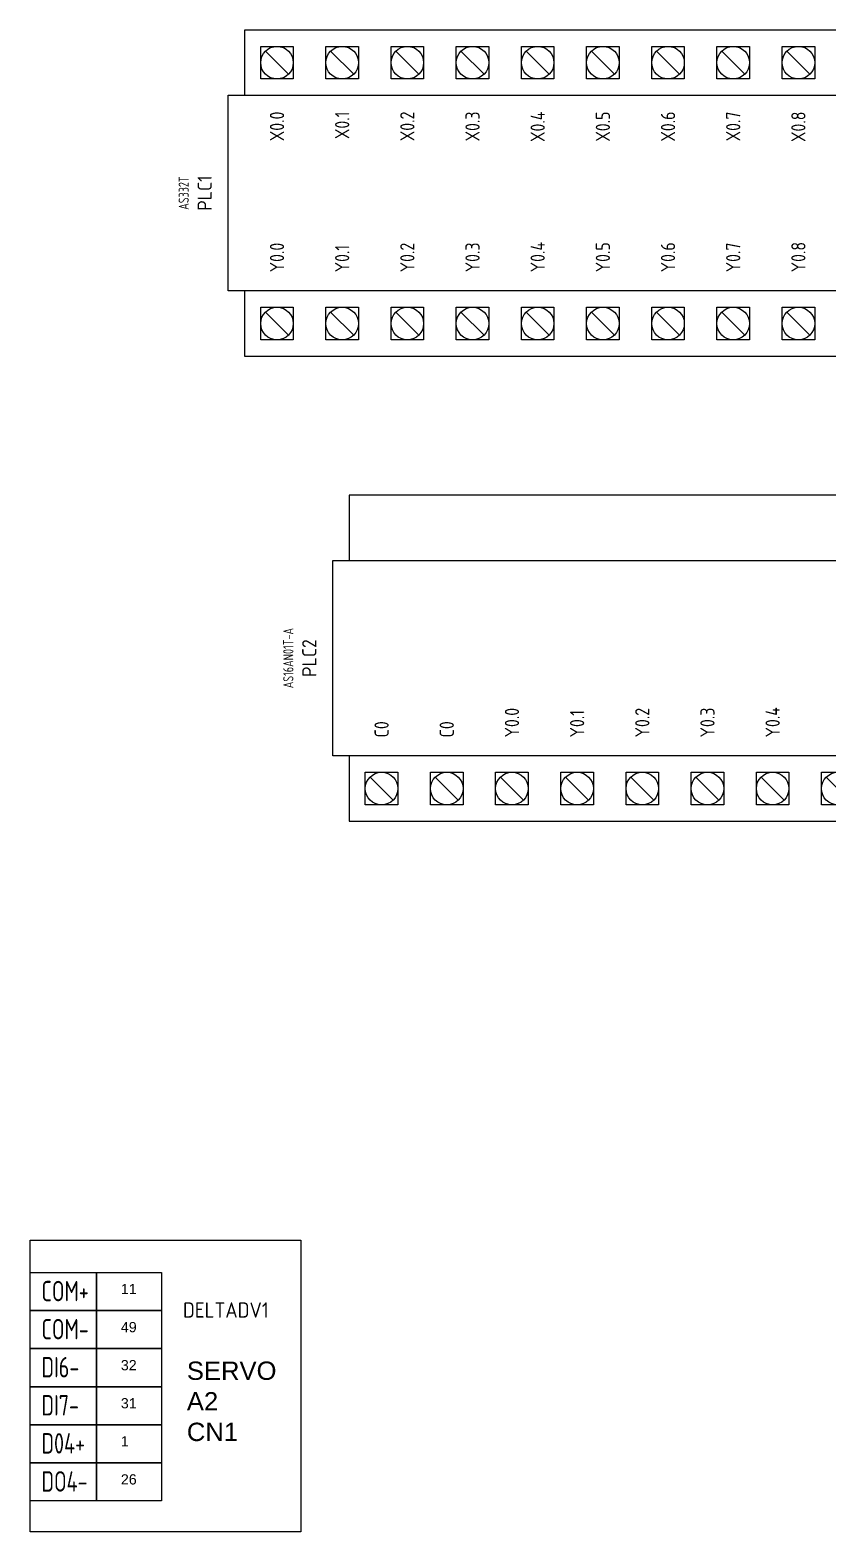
# Model space of a CAD drawing. Header units: millimetres. Extents: x 2020 to 2742, y 1315 to 1597.
# Drawn here: x 2368.3 to 2466.3, y 1315.3 to 1499.5 of the extents above; entities that cross this region are included whole.
import ezdxf
from ezdxf.enums import TextEntityAlignment as Align

# ---------------------------------------------------------------- set-up
doc = ezdxf.new("R2010")
doc.units = ezdxf.units.MM
for name, color, linetype in [('DESC', 150, 'Continuous'), ('SYMS', 7, 'Continuous'), ('TAGS', 150, 'Continuous'), ('TERMS', 123, 'Continuous')]:
    doc.layers.add(name, color=color, linetype=linetype)
doc.styles.get("Standard").update_dxf_attribs({"font": 'arial.ttf'})
doc.styles.add('WD_IEC', font='ISOCP2.shx', dxfattribs={"height": 4, "bigfont": 'gbcbig.shx'})

# ---------------------------------------------------------------- blocks, each defined once
blk = doc.blocks.new('PLCIO_AS332T')
for p, q in [((40.47, 36.99), (-289.88, 36.99)), ((-289.88, 36.99), (-289.88, 20.99)), ((-285.88, 32.99), (-277.88, 32.99)), ((-285.88, 24.99), (-285.88, 32.99)), ((-284.71, 31.82), (-279.05, 26.16)), ((-277.88, 32.99), (-277.88, 24.99)), ((-269.88, 32.99), (-261.88, 32.99)), ((-269.88, 24.99), (-269.88, 32.99)), ((-268.71, 31.82), (-263.05, 26.16)), ((-261.88, 32.99), (-261.88, 24.99)), ((-253.88, 32.99), (-245.88, 32.99)), ((-253.88, 24.99), (-253.88, 32.99)), ((-252.71, 31.82), (-247.05, 26.16)), ((-245.88, 32.99), (-245.88, 24.99)), ((-237.88, 32.99), (-229.88, 32.99)), ((-237.88, 32.99), (-229.88, 32.99)), ((-237.88, 24.99), (-237.88, 32.99)), ((-237.88, 24.99), (-237.88, 32.99)), ((-236.71, 31.82), (-231.05, 26.16)), ((-229.88, 32.99), (-229.88, 24.99)), ((-229.88, 32.99), (-229.88, 24.99)), ((-221.88, 32.99), (-213.88, 32.99)), ((-221.88, 24.99), (-221.88, 32.99)), ((-220.71, 31.82), (-215.05, 26.16)), ((-213.88, 32.99), (-213.88, 24.99)), ((-205.88, 32.99), (-197.88, 32.99)), ((-205.88, 24.99), (-205.88, 32.99)), ((-204.71, 31.82), (-199.05, 26.16)), ((-197.88, 32.99), (-197.88, 24.99)), ((-189.88, 32.99), (-181.88, 32.99)), ((-189.88, 24.99), (-189.88, 32.99)), ((-188.71, 31.82), (-183.05, 26.16)), ((-181.88, 32.99), (-181.88, 24.99)), ((-173.88, 32.99), (-165.88, 32.99)), ((-173.88, 24.99), (-173.88, 32.99)), ((-172.71, 31.82), (-167.05, 26.16)), ((-165.88, 32.99), (-165.88, 24.99)), ((-157.88, 32.99), (-149.88, 32.99)), ((-157.88, 24.99), (-157.88, 32.99)), ((-156.71, 31.82), (-151.05, 26.16)), ((-149.88, 32.99), (-149.88, 24.99)), ((-277.88, 24.99), (-285.88, 24.99)), ((-261.88, 24.99), (-269.88, 24.99)), ((-245.88, 24.99), (-253.88, 24.99)), ((-229.88, 24.99), (-237.88, 24.99)), ((-229.88, 24.99), (-237.88, 24.99)), ((-213.88, 24.99), (-221.88, 24.99)), ((-197.88, 24.99), (-205.88, 24.99)), ((-181.88, 24.99), (-189.88, 24.99)), ((-165.88, 24.99), (-173.88, 24.99)), ((-149.88, 24.99), (-157.88, 24.99)), ((-293.88, 20.99), (44.95, 20.99)), ((-293.88, -27.01), (-293.88, 20.99)), ((-289.88, -27.01), (-293.88, -27.01)), ((-49.88, -27.01), (-289.88, -27.01)), ((-289.88, -27.01), (-289.88, -43.01)), ((-285.88, -39.01), (-285.88, -31.01)), ((-285.88, -31.01), (-277.88, -31.01)), ((-284.71, -32.18), (-279.05, -37.84)), ((-277.88, -31.01), (-277.88, -39.01)), ((-269.88, -39.01), (-269.88, -31.01)), ((-269.88, -39.01), (-269.88, -31.01)), ((-269.88, -31.01), (-261.88, -31.01)), ((-269.88, -31.01), (-261.88, -31.01)), ((-268.71, -32.18), (-263.05, -37.84)), ((-261.88, -31.01), (-261.88, -39.01)), ((-261.88, -31.01), (-261.88, -39.01)), ((-253.88, -39.01), (-253.88, -31.01)), ((-253.88, -39.01), (-253.88, -31.01)), ((-253.88, -31.01), (-245.88, -31.01)), ((-253.88, -31.01), (-245.88, -31.01)), ((-252.71, -32.18), (-247.05, -37.84)), ((-245.88, -31.01), (-245.88, -39.01)), ((-245.88, -31.01), (-245.88, -39.01)), ((-237.88, -39.01), (-237.88, -31.01)), ((-237.88, -39.01), (-237.88, -31.01)), ((-237.88, -31.01), (-229.88, -31.01)), ((-237.88, -31.01), (-229.88, -31.01)), ((-236.71, -32.18), (-231.05, -37.84)), ((-229.88, -31.01), (-229.88, -39.01)), ((-229.88, -31.01), (-229.88, -39.01)), ((-221.88, -39.01), (-221.88, -31.01)), ((-221.88, -39.01), (-221.88, -31.01)), ((-221.88, -31.01), (-213.88, -31.01)), ((-221.88, -31.01), (-213.88, -31.01)), ((-220.71, -32.18), (-215.05, -37.84)), ((-213.88, -31.01), (-213.88, -39.01)), ((-213.88, -31.01), (-213.88, -39.01)), ((-205.88, -39.01), (-205.88, -31.01)), ((-205.88, -39.01), (-205.88, -31.01)), ((-205.88, -31.01), (-197.88, -31.01)), ((-205.88, -31.01), (-197.88, -31.01)), ((-204.71, -32.18), (-199.05, -37.84)), ((-197.88, -31.01), (-197.88, -39.01)), ((-197.88, -31.01), (-197.88, -39.01)), ((-189.88, -39.01), (-189.88, -31.01)), ((-189.88, -39.01), (-189.88, -31.01)), ((-189.88, -31.01), (-181.88, -31.01)), ((-189.88, -31.01), (-181.88, -31.01)), ((-188.71, -32.18), (-183.05, -37.84)), ((-181.88, -31.01), (-181.88, -39.01)), ((-181.88, -31.01), (-181.88, -39.01)), ((-173.88, -39.01), (-173.88, -31.01)), ((-173.88, -39.01), (-173.88, -31.01)), ((-173.88, -31.01), (-165.88, -31.01)), ((-173.88, -31.01), (-165.88, -31.01)), ((-172.71, -32.18), (-167.05, -37.84)), ((-165.88, -31.01), (-165.88, -39.01)), ((-165.88, -31.01), (-165.88, -39.01)), ((-157.88, -39.01), (-157.88, -31.01)), ((-157.88, -39.01), (-157.88, -31.01)), ((-157.88, -31.01), (-149.88, -31.01)), ((-157.88, -31.01), (-149.88, -31.01)), ((-156.71, -32.18), (-151.05, -37.84)), ((-149.88, -31.01), (-149.88, -39.01)), ((-149.88, -31.01), (-149.88, -39.01)), ((-277.88, -39.01), (-285.88, -39.01)), ((-261.88, -39.01), (-269.88, -39.01)), ((-261.88, -39.01), (-269.88, -39.01)), ((-245.88, -39.01), (-253.88, -39.01)), ((-245.88, -39.01), (-253.88, -39.01)), ((-229.88, -39.01), (-237.88, -39.01)), ((-229.88, -39.01), (-237.88, -39.01)), ((-213.88, -39.01), (-221.88, -39.01)), ((-213.88, -39.01), (-221.88, -39.01)), ((-197.88, -39.01), (-205.88, -39.01)), ((-197.88, -39.01), (-205.88, -39.01)), ((-181.88, -39.01), (-189.88, -39.01)), ((-181.88, -39.01), (-189.88, -39.01)), ((-165.88, -39.01), (-173.88, -39.01)), ((-165.88, -39.01), (-173.88, -39.01)), ((-149.88, -39.01), (-157.88, -39.01)), ((-149.88, -39.01), (-157.88, -39.01)), ((-289.88, -43.01), (40.47, -43.01))]:
    blk.add_line(p, q)
for centre in [(-281.88, 28.99), (-265.88, 28.99), (-249.88, 28.99), (-233.88, 28.99), (-217.88, 28.99), (-201.88, 28.99), (-185.88, 28.99), (-169.88, 28.99), (-153.88, 28.99), (-281.88, -35.01), (-265.88, -35.01), (-249.88, -35.01), (-233.88, -35.01), (-217.88, -35.01), (-201.88, -35.01), (-185.88, -35.01), (-169.88, -35.01), (-153.88, -35.01)]:
    blk.add_circle(centre, 4)
at = {"style": 'WD_IEC'}
for tag, p, width in [('DESCA41', (-283.38, 60.92), 0.9), ('DESCA42', (-267.38, 60.92), 0.9), ('DESCB42', (-260.38, 60.92), 0.9), ('DESCA43', (-251.38, 60.92), 0.9), ('DESCB43', (-244.38, 60.92), 0.9), ('DESCA44', (-235.38, 60.92), 0.9), ('DESCB44', (-228.38, 60.92), 0.9), ('DESCA45', (-219.38, 60.92), 0.9), ('DESCB45', (-212.38, 60.92), 0.9), ('DESCA46', (-203.38, 60.92), 0.9), ('DESCB46', (-196.38, 60.92), 0.9), ('DESCA47', (-187.38, 60.92), 0.9), ('DESCB47', (-180.38, 60.92), 0.9), ('DESCA48', (-171.38, 60.92), 0.9), ('DESCB48', (-164.38, 60.92), 0.9), ('DESCA49', (-155.38, 60.92), 0.9), ('DESCB49', (-148.38, 60.92), 0.9), ('DESCA50', (-139.38, 60.92), 0.9), ('DESCB50', (-132.38, 60.92), 0.9), ('DESCA52', (-107.38, 60.92), 0.9), ('DESCB52', (-100.38, 60.92), 0.9), ('DESCA53', (-91.38, 60.92), 0.9), ('DESCB53', (-84.38, 60.92), 0.9), ('DESCA54', (-75.38, 60.92), 0.9), ('DESCB54', (-68.38, 60.92), 0.9), ('DESCA55', (-59.38, 60.92), 0.9), ('DESCB55', (-52.38, 60.92), 0.9), ('DESCA56', (-43.38, 60.92), 0.9), ('DESCB56', (-36.38, 60.92), 0.9), ('DESCB41', (-276.38, 60.92), 0.9), ('DESCA51', (-123.38, 60.92), 0.9), ('DESCB51', (-116.38, 60.92), 0.9), ('WDTAGALT', (-331.88, -15.01), 0.8)]:
    blk.add_attdef(tag, p, '', height=4, rotation=90, dxfattribs=dict(at, width=width))
at = {"style": 'WD_IEC', "width": 0.9}
for tag, p in [('TERM41', (-279.88, 34.22)), ('TERM42', (-263.88, 34.22)), ('TERM43', (-247.88, 34.22)), ('TERM44', (-231.88, 34.22)), ('TERM45', (-215.88, 34.22)), ('TERM46', (-199.88, 34.22)), ('TERM47', (-183.88, 34.22)), ('TERM48', (-167.88, 34.22)), ('TERM49', (-151.88, 34.22)), ('TERM50', (-135.88, 34.22)), ('TERM51', (-119.88, 34.22)), ('TERM52', (-103.88, 34.22)), ('TERM53', (-87.88, 34.22)), ('TERM54', (-71.88, 34.22)), ('TERM55', (-55.88, 34.22)), ('TERM56', (-39.88, 34.22)), ('TERM57', (-23.88, 34.22)), ('TERM58', (-7.88, 34.22)), ('TERM59', (8.12, 34.22)), ('TERM60', (24.12, 34.22))]:
    blk.add_attdef(tag, text='', height=2.5, rotation=90, dxfattribs=at).set_placement(p, align=Align.TOP_LEFT)
at = {"style": 'WD_IEC', "flags": 1}
for tag, p in [('X2TERM41', (-281.88, 32.99)), ('X2TERM42', (-265.88, 32.99)), ('X2TERM43', (-249.88, 32.99)), ('X2TERM44', (-233.88, 32.99)), ('X2TERM45', (-217.88, 32.99)), ('X2TERM46', (-201.88, 32.99)), ('X2TERM47', (-185.88, 32.99)), ('X2TERM48', (-169.88, 32.99)), ('X2TERM49', (-153.88, 32.99)), ('X2TERM50', (-137.88, 32.99)), ('X2TERM51', (-121.88, 32.99)), ('X2TERM52', (-105.88, 32.99)), ('X2TERM53', (-89.88, 32.99)), ('X2TERM54', (-73.88, 32.99)), ('X2TERM55', (-57.88, 32.99)), ('X2TERM56', (-41.88, 32.99)), ('X2TERM57', (-25.88, 32.99)), ('X2TERM58', (-9.88, 32.99)), ('X2TERM59', (6.12, 32.99)), ('X2TERM60', (22.12, 32.99)), ('X8TERM01', (-281.88, -39.01)), ('X8TERM02', (-265.88, -39.01)), ('X8TERM03', (-249.88, -39.01)), ('X8TERM04', (-233.88, -39.01)), ('X8TERM05', (-217.88, -39.01)), ('X8TERM06', (-201.88, -39.01)), ('X8TERM07', (-185.88, -39.01)), ('X8TERM08', (-169.88, -39.01)), ('X8TERM09', (-153.88, -39.01)), ('X8TERM10', (-137.88, -39.01)), ('X8TERM11', (-121.88, -39.01)), ('X8TERM12', (-105.88, -39.01)), ('X8TERM13', (-89.88, -39.01)), ('X8TERM14', (-73.88, -39.01)), ('X8TERM15', (-57.88, -39.01)), ('X8TERM16', (-41.88, -39.01)), ('X8TERM17', (-25.88, -39.01)), ('X8TERM18', (-9.88, -39.01)), ('X8TERM19', (6.12, -39.01)), ('X8TERM20', (22.12, -39.01))]:
    blk.add_attdef(tag, p, '', height=0.35, rotation=90, dxfattribs=at)
at = {"style": 'WD_IEC', "width": 0.9}
for tag, p in [('TAGA41', (-281.88, 16.99)), ('TAGA42', (-265.88, 16.99)), ('TAGA43', (-249.88, 16.99)), ('TAGA44', (-233.88, 16.99)), ('TAGA45', (-217.88, 16.99)), ('TAGA46', (-201.88, 16.99)), ('TAGA47', (-185.88, 16.99)), ('TAGA48', (-169.88, 16.99)), ('TAGA49', (-153.88, 16.99)), ('TAGA50', (-137.88, 16.99)), ('TAGA51', (-121.88, 16.99)), ('TAGA52', (-105.88, 16.99)), ('TAGA53', (-89.88, 16.99)), ('TAGA54', (-73.88, 16.99)), ('TAGA55', (-57.88, 16.99)), ('TAGA56', (-41.88, 16.99)), ('TERMDESC57', (-25.88, 16.99)), ('TERMDESC58', (-9.88, 16.99)), ('TERMDESC59', (6.12, 16.99)), ('TERMDESC60', (22.12, 16.99))]:
    blk.add_attdef(tag, text='', height=3.5, rotation=90, dxfattribs=at).set_placement(p, align=Align.MIDDLE_RIGHT)
at = {"linetype": 'Continuous', "style": 'WD_IEC', "flags": 9}
for tag, p in [('ASSYCODE', (-320.88, 4.35)), ('FAMILY', (-320.09, 4.38))]:
    blk.add_attdef(tag, text='', height=0.32, rotation=90, dxfattribs=at).set_placement(p, align=Align.CENTER)
at = {"style": 'WD_IEC'}
for tag, p in [('LINE1', (-312.59, -3.01)), ('LINE2', (-307.59, -3.01)), ('TAG1', (-297.88, -3.01))]:
    blk.add_attdef(tag, text='', height=3.5, rotation=90, dxfattribs=at).set_placement(p, align=Align.CENTER)
for tag, width, p in [('INST', 0.8, (-328.04, -3.01)), ('LOC', 0.8, (-324.6, -3.01)), ('MFG', 0.8, (-320.59, -3.01)), ('CAT', 0.9, (-317.09, -3.01)), ('DESC', 0.8, (-303.54, -3.01))]:
    blk.add_attdef(tag, text='', height=2.5, rotation=90, dxfattribs=dict(at, width=width)).set_placement(p, align=Align.CENTER)
at = {"style": 'WD_IEC', "width": 0.9}
for tag, p in [('TERMDESC17', (-25.88, -22.45)), ('TERMDESC18', (-9.88, -22.45)), ('TERMDESC19', (6.12, -22.45)), ('TERMDESC20', (22.12, -22.45)), ('TAGA01', (-281.88, -22.45)), ('TAGA02', (-265.88, -22.45)), ('TAGA03', (-249.88, -22.45)), ('TAGA04', (-233.88, -22.45)), ('TAGA05', (-217.88, -22.45)), ('TAGA06', (-201.88, -22.45)), ('TAGA07', (-185.88, -22.45)), ('TAGA08', (-169.88, -22.45)), ('TAGA09', (-153.88, -22.45)), ('TAGA10', (-137.88, -22.45)), ('TAGA11', (-121.88, -22.45)), ('TAGA12', (-105.88, -22.45)), ('TAGA13', (-89.88, -22.45)), ('TAGA14', (-73.88, -22.45)), ('TAGA15', (-57.88, -22.45)), ('TAGA16', (-41.88, -22.45))]:
    blk.add_attdef(tag, text='', height=3.5, rotation=90, dxfattribs=at).set_placement(p, align=Align.MIDDLE_LEFT)
for tag, p in [('TERM01', (-279.88, -39.92)), ('TERM02', (-263.88, -40.05)), ('TERM03', (-247.88, -40.05)), ('TERM04', (-231.88, -40.05)), ('TERM05', (-215.88, -40.05)), ('TERM06', (-199.88, -40.05)), ('TERM07', (-183.88, -40.05)), ('TERM08', (-167.88, -40.05)), ('TERM09', (-151.88, -40.05)), ('TERM10', (-135.88, -40.05)), ('TERM11', (-119.88, -40.05)), ('TERM12', (-103.88, -40.05)), ('TERM13', (-87.88, -40.05)), ('TERM14', (-71.88, -40.05)), ('TERM15', (-55.88, -40.05)), ('TERM16', (-39.88, -40.05)), ('TERM17', (-23.88, -40.05)), ('TERM18', (-7.88, -40.05)), ('TERM19', (8.12, -40.05)), ('TERM20', (24.12, -40.05))]:
    blk.add_attdef(tag, text='', height=2.5, rotation=90, dxfattribs=at).set_placement(p, align=Align.TOP_RIGHT)
for tag, p in [('DESCA01', (-283.38, -67.08)), ('DESCB01', (-276.38, -67.08)), ('DESCA02', (-267.38, -67.08)), ('DESCB02', (-260.38, -67.08)), ('DESCA03', (-251.38, -67.08)), ('DESCB03', (-244.38, -67.08)), ('DESCA04', (-235.38, -67.08)), ('DESCB04', (-228.38, -67.08)), ('DESCA05', (-219.38, -67.08)), ('DESCB05', (-212.38, -67.08)), ('DESCA06', (-203.38, -67.08)), ('DESCB06', (-196.38, -67.08)), ('DESCA07', (-187.38, -67.08)), ('DESCB07', (-180.38, -67.08)), ('DESCA08', (-171.38, -67.08)), ('DESCB08', (-164.38, -67.08)), ('DESCA09', (-155.38, -67.08)), ('DESCB09', (-148.38, -67.08)), ('DESCA10', (-139.38, -67.08)), ('DESCB10', (-132.38, -67.08)), ('DESCA11', (-123.38, -67.08)), ('DESCB11', (-116.38, -67.08)), ('DESCA12', (-107.38, -67.08)), ('DESCB12', (-100.38, -67.08)), ('DESCA13', (-91.38, -67.08)), ('DESCB13', (-84.38, -67.08)), ('DESCA14', (-75.38, -67.08)), ('DESCB14', (-68.38, -67.08)), ('DESCA15', (-59.38, -67.08)), ('DESCB15', (-52.38, -67.08)), ('DESCA16', (-43.38, -67.08)), ('DESCB16', (-36.38, -67.08))]:
    blk.add_attdef(tag, text='', height=4, rotation=90, dxfattribs=at).set_placement(p, align=Align.RIGHT)
blk = doc.blocks.new('PLCIO_AS16AN01T')
for p, q in [((-289.88, 36.99), (-289.88, 20.99)), ((40.47, 36.99), (-289.88, 36.99)), ((-293.88, -27.01), (-293.88, 20.99)), ((-293.88, 20.99), (44.95, 20.99)), ((-289.88, -27.01), (-293.88, -27.01)), ((-289.88, -27.01), (-289.88, -43.01)), ((-49.88, -27.01), (-289.88, -27.01)), ((-285.88, -39.01), (-285.88, -31.01)), ((-285.88, -39.01), (-285.88, -31.01)), ((-285.88, -31.01), (-277.88, -31.01)), ((-285.88, -31.01), (-277.88, -31.01)), ((-284.71, -32.18), (-279.05, -37.84)), ((-277.88, -31.01), (-277.88, -39.01)), ((-277.88, -31.01), (-277.88, -39.01)), ((-269.88, -31.01), (-261.88, -31.01)), ((-269.88, -31.01), (-261.88, -31.01)), ((-269.88, -39.01), (-269.88, -31.01)), ((-269.88, -39.01), (-269.88, -31.01)), ((-268.71, -32.18), (-263.05, -37.84)), ((-261.88, -31.01), (-261.88, -39.01)), ((-261.88, -31.01), (-261.88, -39.01)), ((-253.88, -31.01), (-245.88, -31.01)), ((-253.88, -39.01), (-253.88, -31.01)), ((-252.71, -32.18), (-247.05, -37.84)), ((-245.88, -31.01), (-245.88, -39.01)), ((-237.88, -31.01), (-229.88, -31.01)), ((-237.88, -31.01), (-229.88, -31.01)), ((-237.88, -39.01), (-237.88, -31.01)), ((-237.88, -39.01), (-237.88, -31.01)), ((-236.71, -32.18), (-231.05, -37.84)), ((-229.88, -31.01), (-229.88, -39.01)), ((-229.88, -31.01), (-229.88, -39.01)), ((-221.88, -31.01), (-213.88, -31.01)), ((-221.88, -31.01), (-213.88, -31.01)), ((-221.88, -39.01), (-221.88, -31.01)), ((-221.88, -39.01), (-221.88, -31.01)), ((-220.71, -32.18), (-215.05, -37.84)), ((-213.88, -31.01), (-213.88, -39.01)), ((-213.88, -31.01), (-213.88, -39.01)), ((-205.88, -31.01), (-197.88, -31.01)), ((-205.88, -31.01), (-197.88, -31.01)), ((-205.88, -39.01), (-205.88, -31.01)), ((-205.88, -39.01), (-205.88, -31.01)), ((-204.71, -32.18), (-199.05, -37.84)), ((-197.88, -31.01), (-197.88, -39.01)), ((-197.88, -31.01), (-197.88, -39.01)), ((-189.88, -31.01), (-181.88, -31.01)), ((-189.88, -31.01), (-181.88, -31.01)), ((-189.88, -39.01), (-189.88, -31.01)), ((-189.88, -39.01), (-189.88, -31.01)), ((-188.71, -32.18), (-183.05, -37.84)), ((-181.88, -31.01), (-181.88, -39.01)), ((-181.88, -31.01), (-181.88, -39.01)), ((-173.88, -31.01), (-165.88, -31.01)), ((-173.88, -31.01), (-165.88, -31.01)), ((-173.88, -39.01), (-173.88, -31.01)), ((-173.88, -39.01), (-173.88, -31.01)), ((-172.71, -32.18), (-167.05, -37.84)), ((-277.88, -39.01), (-285.88, -39.01)), ((-277.88, -39.01), (-285.88, -39.01)), ((-261.88, -39.01), (-269.88, -39.01)), ((-261.88, -39.01), (-269.88, -39.01)), ((-245.88, -39.01), (-253.88, -39.01)), ((-229.88, -39.01), (-237.88, -39.01)), ((-229.88, -39.01), (-237.88, -39.01)), ((-213.88, -39.01), (-221.88, -39.01)), ((-213.88, -39.01), (-221.88, -39.01)), ((-197.88, -39.01), (-205.88, -39.01)), ((-197.88, -39.01), (-205.88, -39.01)), ((-181.88, -39.01), (-189.88, -39.01)), ((-181.88, -39.01), (-189.88, -39.01)), ((-165.88, -39.01), (-173.88, -39.01)), ((-165.88, -39.01), (-173.88, -39.01)), ((-289.88, -43.01), (40.47, -43.01))]:
    blk.add_line(p, q)
for centre in [(-281.88, -35.01), (-265.88, -35.01), (-249.88, -35.01), (-233.88, -35.01), (-217.88, -35.01), (-201.88, -35.01), (-185.88, -35.01), (-169.88, -35.01)]:
    blk.add_circle(centre, 4)
at = {"style": 'WD_IEC', "width": 0.8}
blk.add_attdef('WDTAGALT', (-331.88, -15.01), '', height=4, rotation=90, dxfattribs=at)
at = {"linetype": 'Continuous', "style": 'WD_IEC', "flags": 9}
for tag, p in [('ASSYCODE', (-320.88, 4.35)), ('FAMILY', (-320.09, 4.38))]:
    blk.add_attdef(tag, text='', height=0.32, rotation=90, dxfattribs=at).set_placement(p, align=Align.CENTER)
at = {"style": 'WD_IEC'}
for tag, p in [('LINE1', (-312.59, -3.01)), ('LINE2', (-307.59, -3.01)), ('TAG1', (-297.88, -3.01))]:
    blk.add_attdef(tag, text='', height=3.5, rotation=90, dxfattribs=at).set_placement(p, align=Align.CENTER)
for tag, width, p in [('INST', 0.8, (-328.04, -3.01)), ('LOC', 0.8, (-324.6, -3.01)), ('MFG', 0.8, (-320.59, -3.01)), ('CAT', 0.9, (-317.09, -3.01)), ('DESC', 0.8, (-303.54, -3.01))]:
    blk.add_attdef(tag, text='', height=2.5, rotation=90, dxfattribs=dict(at, width=width)).set_placement(p, align=Align.CENTER)
at = {"style": 'WD_IEC', "width": 0.9}
for tag, p in [('TERMDESC17', (-281.88, -22.45)), ('TERMDESC18', (-265.88, -22.45)), ('TERMDESC19', (-121.88, -22.45)), ('TERMDESC20', (-105.88, -22.45)), ('TAGA01', (-249.88, -22.45)), ('TAGA02', (-233.88, -22.45)), ('TAGA03', (-217.88, -22.45)), ('TAGA04', (-201.88, -22.45)), ('TAGA05', (-185.88, -22.45)), ('TAGA06', (-169.88, -22.45)), ('TAGA07', (-153.88, -22.45)), ('TAGA08', (-137.88, -22.45)), ('TAGA09', (-89.88, -22.45)), ('TAGA10', (-73.88, -22.45)), ('TAGA11', (-57.88, -22.45)), ('TAGA12', (-41.88, -22.45)), ('TAGA13', (-25.88, -22.45)), ('TAGA14', (-9.88, -22.45)), ('TAGA15', (6.12, -22.45)), ('TAGA16', (22.12, -22.45))]:
    blk.add_attdef(tag, text='', height=3.5, rotation=90, dxfattribs=at).set_placement(p, align=Align.MIDDLE_LEFT)
at = {"style": 'WD_IEC', "flags": 1}
for tag, p in [('X8TERM17', (-281.88, -39.01)), ('X8TERM18', (-265.88, -39.01)), ('X8TERM01', (-249.88, -39.01)), ('X8TERM02', (-233.88, -39.01)), ('X8TERM03', (-217.88, -39.01)), ('X8TERM04', (-201.88, -39.01)), ('X8TERM05', (-185.88, -39.01)), ('X8TERM06', (-169.88, -39.01)), ('X8TERM07', (-153.88, -39.01)), ('X8TERM08', (-137.88, -39.01)), ('X8TERM19', (-121.88, -39.01)), ('X8TERM20', (-105.88, -39.01)), ('X8TERM09', (-89.88, -39.01)), ('X8TERM10', (-73.88, -39.01)), ('X8TERM11', (-57.88, -39.01)), ('X8TERM12', (-41.88, -39.01)), ('X8TERM13', (-25.88, -39.01)), ('X8TERM14', (-9.88, -39.01)), ('X8TERM15', (6.12, -39.01)), ('X8TERM16', (22.12, -39.01))]:
    blk.add_attdef(tag, p, '', height=0.35, rotation=90, dxfattribs=at)
at = {"style": 'WD_IEC', "width": 0.9}
for tag, p in [('TERM17', (-279.88, -40.05)), ('TERM18', (-263.88, -40.05)), ('TERM01', (-247.88, -39.92)), ('TERM02', (-231.88, -40.05)), ('TERM03', (-215.88, -40.05)), ('TERM04', (-199.88, -40.05)), ('TERM05', (-183.88, -40.05)), ('TERM06', (-167.88, -40.05)), ('TERM07', (-151.88, -40.05)), ('TERM08', (-135.88, -40.05)), ('TERM19', (-119.88, -40.05)), ('TERM20', (-103.88, -40.05)), ('TERM09', (-87.88, -40.05)), ('TERM10', (-71.88, -40.05)), ('TERM11', (-55.88, -40.05)), ('TERM12', (-39.88, -40.05)), ('TERM13', (-23.88, -40.05)), ('TERM14', (-7.88, -40.05)), ('TERM15', (8.12, -40.05)), ('TERM16', (24.12, -40.05))]:
    blk.add_attdef(tag, text='', height=2.5, rotation=90, dxfattribs=at).set_placement(p, align=Align.TOP_RIGHT)
for tag, p in [('DESCA01', (-251.38, -67.08)), ('DESCB01', (-244.38, -67.08)), ('DESCA02', (-235.38, -67.08)), ('DESCB02', (-228.38, -67.08)), ('DESCA03', (-219.38, -67.08)), ('DESCB03', (-212.38, -67.08)), ('DESCA04', (-203.38, -67.08)), ('DESCB04', (-196.38, -67.08)), ('DESCA05', (-187.38, -67.08)), ('DESCB05', (-180.38, -67.08)), ('DESCA06', (-171.38, -67.08)), ('DESCB06', (-164.38, -67.08)), ('DESCA07', (-155.38, -67.08)), ('DESCB07', (-148.38, -67.08)), ('DESCA08', (-139.38, -67.08)), ('DESCB08', (-132.38, -67.08)), ('DESCA09', (-91.38, -67.08)), ('DESCB09', (-84.38, -67.08)), ('DESCA10', (-75.38, -67.08)), ('DESCB10', (-68.38, -67.08)), ('DESCA11', (-59.38, -67.08)), ('DESCB11', (-52.38, -67.08)), ('DESCA12', (-43.38, -67.08)), ('DESCB12', (-36.38, -67.08)), ('DESCA13', (-27.38, -67.08)), ('DESCB13', (-20.38, -67.08)), ('DESCA14', (-11.38, -67.08)), ('DESCB14', (-4.38, -67.08)), ('DESCA15', (4.62, -67.08)), ('DESCB15', (11.62, -67.08)), ('DESCA16', (20.62, -67.08)), ('DESCB16', (27.62, -67.08))]:
    blk.add_attdef(tag, text='', height=4, rotation=90, dxfattribs=at).set_placement(p, align=Align.RIGHT)
blk = doc.blocks.new('ASDA2')
for points in [[(-33.23, 68.64), (33.23, 68.64), (33.23, -2.96), (-33.23, -2.96)], [(-33.23, 60.7), (-16.95, 60.7), (-16.95, 51.36), (-33.23, 51.36)], [(-16.95, 60.7), (-0.99, 60.7), (-0.99, 51.36), (-16.95, 51.36)], [(-33.23, 51.36), (-16.95, 51.36), (-16.95, 42.02), (-33.23, 42.02)], [(-16.95, 51.36), (-0.99, 51.36), (-0.99, 42.02), (-16.95, 42.02)], [(-33.23, 42.02), (-16.95, 42.02), (-16.95, 32.68), (-33.23, 32.68)], [(-16.95, 42.02), (-0.99, 42.02), (-0.99, 32.68), (-16.95, 32.68)], [(-33.23, 32.68), (-16.95, 32.68), (-16.95, 23.35), (-33.23, 23.35)], [(-16.95, 32.68), (-0.99, 32.68), (-0.99, 23.35), (-16.95, 23.35)], [(-33.23, 23.35), (-16.95, 23.35), (-16.95, 14.01), (-33.23, 14.01)], [(-16.95, 23.35), (-0.99, 23.35), (-0.99, 14.01), (-16.95, 14.01)], [(-33.23, 14.01), (-16.95, 14.01), (-16.95, 4.67), (-33.23, 4.67)], [(-16.95, 14.01), (-0.99, 14.01), (-0.99, 4.67), (-16.95, 4.67)]]:
    blk.add_lwpolyline(points, close=True)
at = {"attachment_point": 1}
for s, width, gutter_width, insert, char_height in [('11', 8.0121, 12.5, (-10.93, 57.89), 2.5), ('49', 8.0121, 12.5, (-10.93, 48.55), 2.5), ('32', 8.0121, 12.5, (-10.93, 39.21), 2.5), ('SERVO A2\\PCN1', 19.7866, 8.12, (5.27, 38.85), 4.5), ('31', 8.0121, 12.5, (-10.93, 29.87), 2.5), ('1', 8.0121, 12.5, (-10.93, 20.53), 2.5), ('26', 8.0121, 12.5, (-10.93, 11.19), 2.5)]:
    blk.add_mtext_dynamic_manual_height_columns(s, width=width, gutter_width=gutter_width, heights=[0], dxfattribs=dict(at, insert=insert, char_height=char_height))
at = {"style": 'WD_IEC'}
for tag, p in [('INST', (-64.64, 65.14)), ('LOC', (-64.64, 59.89)), ('RATING1', (-64.64, 47.89)), ('TAG1', (25.36, 49.63)), ('XREF', (-64.64, 41.89)), ('DESC1', (-64.64, 36.11)), ('DESC2', (-64.64, 30.86)), ('DESC3', (-64.64, 25.61))]:
    blk.add_attdef(tag, text='', height=3.75, dxfattribs=at).set_placement(p, align=Align.RIGHT)
at = {"style": 'WD_IEC', "flags": 1}
for tag, p, height in [('MFG', (-88.98, 59.89), 2.25), ('CAT', (-88.98, 56.14), 2.25), ('X4TERM01', (-33.23, 56.03), 0.08), ('X4TERM02', (-33.23, 46.69), 0.08), ('X4TERM03', (-33.23, 37.35), 0.08), ('ASSYCODE', (-91.61, 29.14), 1.5), ('FAMILY', (-91.61, 26.89), 1.5), ('CATDESC', (-91.61, 24.64), 1.5), ('X4TERM04', (-33.23, 28.02), 0.08), ('X4TERM05', (-33.23, 18.68), 0.08), ('X4TERM06', (-33.23, 9.34), 0.08)]:
    blk.add_attdef(tag, p, '', height=height, dxfattribs=at)
at = {"style": 'WD_IEC', "width": 0.8}
for tag, p in [('TERM01', (-30.43, 53.65)), ('TERM02', (-30.43, 44.31)), ('TERM03', (-30.43, 34.97)), ('TERM04', (-30.43, 25.63)), ('TERM05', (-30.43, 16.29)), ('TERM06', (-30.43, 6.95))]:
    blk.add_attdef(tag, p, '', height=5, dxfattribs=at)

msp = doc.modelspace()

# ---------------------------------------------------------------- block references
at = {"layer": 'SYMS'}
ref = msp.add_blockref('PLCIO_AS332T', (2539.59, 1481.01), dxfattribs=dict(at, xscale=0.5, yscale=0.5, zscale=0.5))
ref.add_attrib('TAGA49', 'X0.8', dxfattribs={"layer": 'TAGS', "height": 1.75, "rotation": 90, "style": 'WD_IEC', "width": 0.9}).set_placement((2462.65, 1489.51), align=Align.MIDDLE_RIGHT)
ref.add_attrib('TAGA48', 'X0.7', dxfattribs={"layer": 'TAGS', "height": 1.75, "rotation": 90, "style": 'WD_IEC', "width": 0.9}).set_placement((2454.65, 1489.51), align=Align.MIDDLE_RIGHT)
ref.add_attrib('TAGA46', 'X0.5', dxfattribs={"layer": 'TAGS', "height": 1.75, "rotation": 90, "style": 'WD_IEC', "width": 0.9}).set_placement((2438.65, 1489.51), align=Align.MIDDLE_RIGHT)
ref.add_attrib('TAGA44', 'X0.3', dxfattribs={"layer": 'TAGS', "height": 1.75, "rotation": 90, "style": 'WD_IEC', "width": 0.9}).set_placement((2422.65, 1489.51), align=Align.MIDDLE_RIGHT)
ref.add_attrib('DESC', 'AS332T', dxfattribs={"layer": 'DESC', "height": 1.25, "rotation": 90, "style": 'WD_IEC', "width": 0.8}).set_placement((2387.82, 1479.51), align=Align.CENTER)
ref.add_attrib('TAG1', 'PLC1', dxfattribs={"layer": 'TAGS', "height": 1.75, "rotation": 90, "style": 'WD_IEC'}).set_placement((2390.65, 1479.51), align=Align.CENTER)
ref.add_attrib('TAGA41', 'X0.0', dxfattribs={"layer": 'TAGS', "height": 1.75, "rotation": 90, "style": 'WD_IEC', "width": 0.9}).set_placement((2398.65, 1489.51), align=Align.MIDDLE_RIGHT)
ref.add_attrib('TAGA42', 'X0.1', dxfattribs={"layer": 'TAGS', "height": 1.75, "rotation": 90, "style": 'WD_IEC', "width": 0.9}).set_placement((2406.65, 1489.51), align=Align.MIDDLE_RIGHT)
ref.add_attrib('TAGA43', 'X0.2', dxfattribs={"layer": 'TAGS', "height": 1.75, "rotation": 90, "style": 'WD_IEC', "width": 0.9}).set_placement((2414.65, 1489.51), align=Align.MIDDLE_RIGHT)
ref.add_attrib('TAGA45', 'X0.4', dxfattribs={"layer": 'TAGS', "height": 1.75, "rotation": 90, "style": 'WD_IEC', "width": 0.9}).set_placement((2430.65, 1489.51), align=Align.MIDDLE_RIGHT)
ref.add_attrib('TAGA47', 'X0.6', dxfattribs={"layer": 'TAGS', "height": 1.75, "rotation": 90, "style": 'WD_IEC', "width": 0.9}).set_placement((2446.65, 1489.51), align=Align.MIDDLE_RIGHT)
ref.add_attrib('TAGA01', 'Y0.0', dxfattribs={"layer": 'TAGS', "height": 1.75, "rotation": 90, "style": 'WD_IEC', "width": 0.9}).set_placement((2398.65, 1469.79), align=Align.MIDDLE_LEFT)
ref.add_attrib('TAGA02', 'Y0.1', dxfattribs={"layer": 'TAGS', "height": 1.75, "rotation": 90, "style": 'WD_IEC', "width": 0.9}).set_placement((2406.65, 1469.79), align=Align.MIDDLE_LEFT)
ref.add_attrib('TAGA03', 'Y0.2', dxfattribs={"layer": 'TAGS', "height": 1.75, "rotation": 90, "style": 'WD_IEC', "width": 0.9}).set_placement((2414.65, 1469.79), align=Align.MIDDLE_LEFT)
ref.add_attrib('TAGA04', 'Y0.3', dxfattribs={"layer": 'TAGS', "height": 1.75, "rotation": 90, "style": 'WD_IEC', "width": 0.9}).set_placement((2422.65, 1469.79), align=Align.MIDDLE_LEFT)
ref.add_attrib('TAGA05', 'Y0.4', dxfattribs={"layer": 'TAGS', "height": 1.75, "rotation": 90, "style": 'WD_IEC', "width": 0.9}).set_placement((2430.65, 1469.79), align=Align.MIDDLE_LEFT)
ref.add_attrib('TAGA06', 'Y0.5', dxfattribs={"layer": 'TAGS', "height": 1.75, "rotation": 90, "style": 'WD_IEC', "width": 0.9}).set_placement((2438.65, 1469.79), align=Align.MIDDLE_LEFT)
ref.add_attrib('TAGA07', 'Y0.6', dxfattribs={"layer": 'TAGS', "height": 1.75, "rotation": 90, "style": 'WD_IEC', "width": 0.9}).set_placement((2446.65, 1469.79), align=Align.MIDDLE_LEFT)
ref.add_attrib('TAGA08', 'Y0.7', dxfattribs={"layer": 'TAGS', "height": 1.75, "rotation": 90, "style": 'WD_IEC', "width": 0.9}).set_placement((2454.65, 1469.79), align=Align.MIDDLE_LEFT)
ref.add_attrib('TAGA09', 'Y0.8', dxfattribs={"layer": 'TAGS', "height": 1.75, "rotation": 90, "style": 'WD_IEC', "width": 0.9}).set_placement((2462.65, 1469.79), align=Align.MIDDLE_LEFT)
ref = msp.add_blockref('PLCIO_AS16AN01T', (2552.43, 1423.96), dxfattribs=dict(at, xscale=0.5, yscale=0.5, zscale=0.5))
ref.add_attrib('TAGA05', 'Y0.4', dxfattribs={"layer": 'TAGS', "height": 1.75, "rotation": 90, "style": 'WD_IEC', "width": 0.9}).set_placement((2459.49, 1412.73), align=Align.MIDDLE_LEFT)
ref.add_attrib('TAGA04', 'Y0.3', dxfattribs={"layer": 'TAGS', "height": 1.75, "rotation": 90, "style": 'WD_IEC', "width": 0.9}).set_placement((2451.49, 1412.73), align=Align.MIDDLE_LEFT)
ref.add_attrib('TAGA03', 'Y0.2', dxfattribs={"layer": 'TAGS', "height": 1.75, "rotation": 90, "style": 'WD_IEC', "width": 0.9}).set_placement((2443.49, 1412.73), align=Align.MIDDLE_LEFT)
ref.add_attrib('TAGA02', 'Y0.1', dxfattribs={"layer": 'TAGS', "height": 1.75, "rotation": 90, "style": 'WD_IEC', "width": 0.9}).set_placement((2435.49, 1412.73), align=Align.MIDDLE_LEFT)
ref.add_attrib('TAGA01', 'Y0.0', dxfattribs={"layer": 'TAGS', "height": 1.75, "rotation": 90, "style": 'WD_IEC', "width": 0.9}).set_placement((2427.49, 1412.73), align=Align.MIDDLE_LEFT)
ref.add_attrib('TAG1', 'PLC2', dxfattribs={"layer": 'TAGS', "height": 1.75, "rotation": 90, "style": 'WD_IEC'}).set_placement((2403.49, 1422.46), align=Align.CENTER)
ref.add_attrib('DESC', 'AS16AN01T-A', dxfattribs={"layer": 'DESC', "height": 1.25, "rotation": 90, "style": 'WD_IEC', "width": 0.8}).set_placement((2400.66, 1422.46), align=Align.CENTER)
ref.add_attrib('TERMDESC17', 'C0', dxfattribs={"layer": 'TERMS', "height": 1.75, "rotation": 90, "style": 'WD_IEC', "width": 0.9}).set_placement((2411.49, 1412.73), align=Align.MIDDLE_LEFT)
ref.add_attrib('TERMDESC18', 'C0', dxfattribs={"layer": 'TERMS', "height": 1.75, "rotation": 90, "style": 'WD_IEC', "width": 0.9}).set_placement((2419.49, 1412.73), align=Align.MIDDLE_LEFT)
ref = msp.add_blockref('ASDA2', (2384.95, 1316.74), dxfattribs=dict(at, xscale=0.5, yscale=0.5, zscale=0.5))
ref.add_attrib('TERM06', 'DO4-', (2369.73, 1320.21), dxfattribs={"layer": 'TERMS', "height": 2.5, "style": 'WD_IEC', "width": 0.8})
ref.add_attrib('TERM05', 'D04+', (2369.73, 1324.88), dxfattribs={"layer": 'TERMS', "height": 2.5, "style": 'WD_IEC', "width": 0.8})
ref.add_attrib('TERM04', 'DI7-', (2369.73, 1329.55), dxfattribs={"layer": 'TERMS', "height": 2.5, "style": 'WD_IEC', "width": 0.8})
ref.add_attrib('TERM03', 'DI6-', (2369.73, 1334.22), dxfattribs={"layer": 'TERMS', "height": 2.5, "style": 'WD_IEC', "width": 0.8})
ref.add_attrib('TERM02', 'COM-', (2369.73, 1338.89), dxfattribs={"layer": 'TERMS', "height": 2.5, "style": 'WD_IEC', "width": 0.8})
ref.add_attrib('TERM01', 'COM+', (2369.73, 1343.56), dxfattribs={"layer": 'TERMS', "height": 2.5, "style": 'WD_IEC', "width": 0.8})
ref.add_attrib('TAG1', 'DELTADV1', dxfattribs={"layer": 'TAGS', "height": 1.875, "style": 'WD_IEC'}).set_placement((2397.63, 1341.55), align=Align.RIGHT)

doc.saveas('drawing.dxf')
